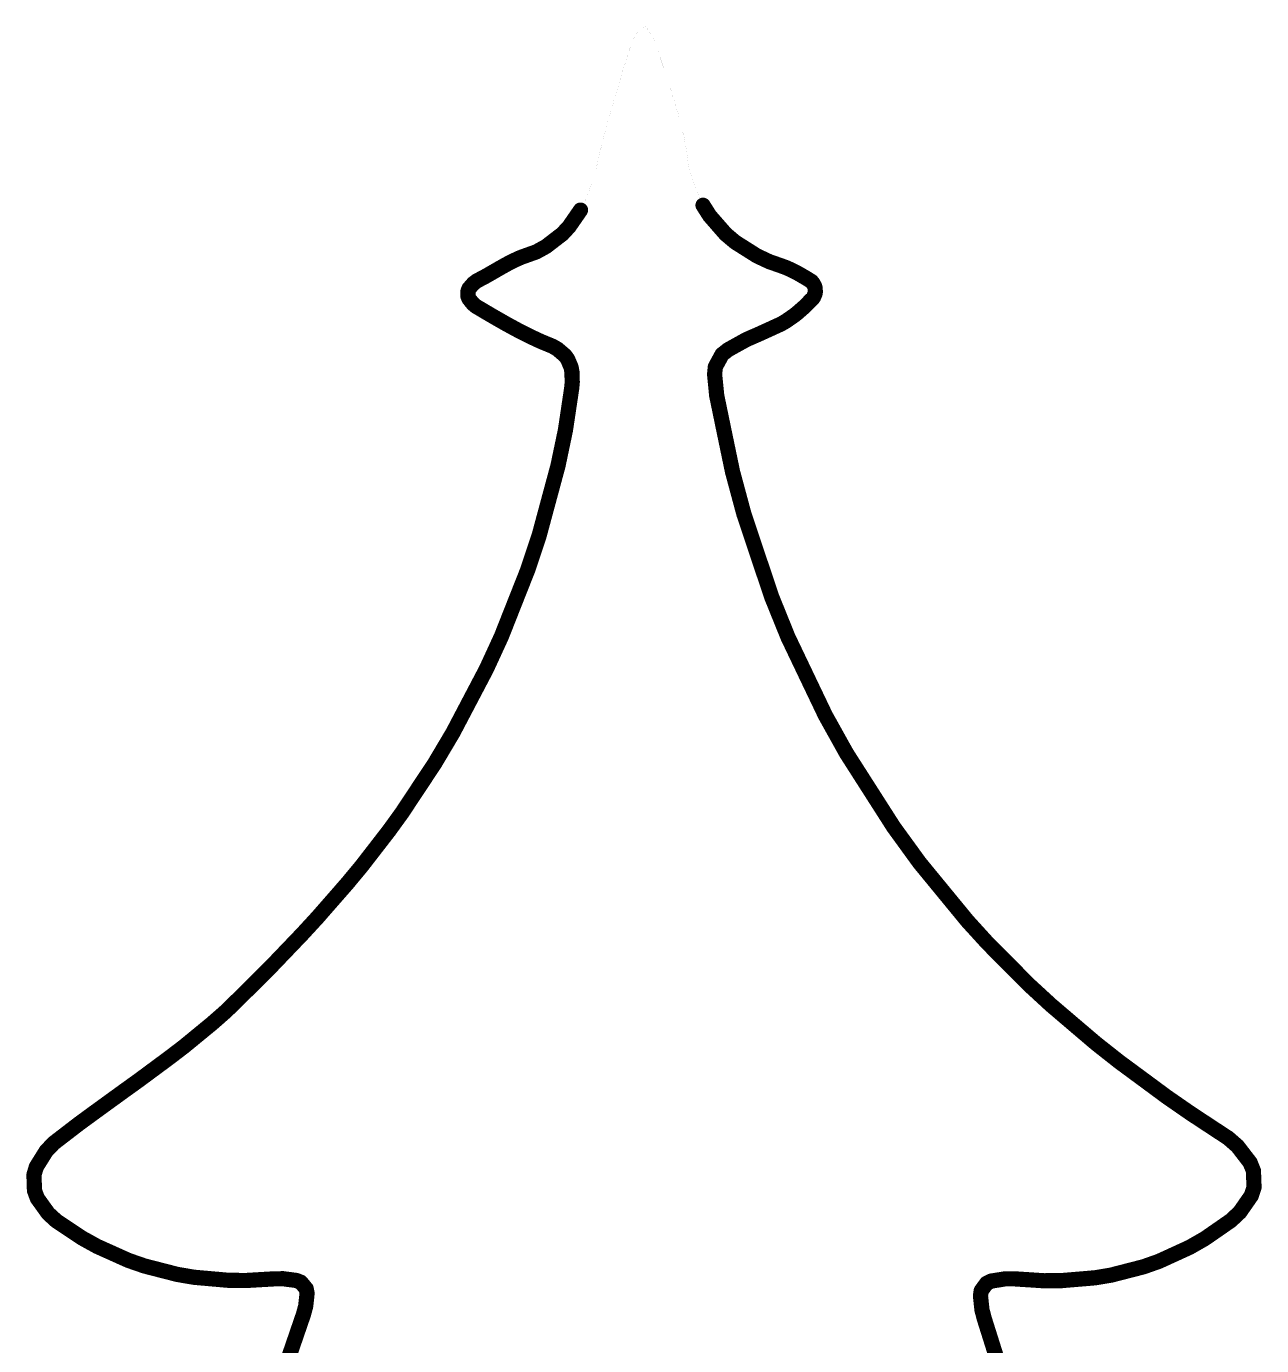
# Model space of a CAD drawing. Extents: x -52 to 52, y -140 to 13.
# Drawn here: x -19.46 to 19.39, y -28.7 to 12.79 of the extents above; entities that cross this region are included whole.
import ezdxf

# ---------------------------------------------------------------- set-up
doc = ezdxf.new("R2010")
doc.units = 0
doc.header["$MEASUREMENT"] = 0
doc.layers.get('0').update_dxf_attribs({"linetype": 'CONTINUOUS'})

msp = doc.modelspace()

# ---------------------------------------------------------------- linework, layer by layer
for points, const_width in [([(-0.407, 12.347), (-0.226, 12.628)], 0.00118), ([(-0.226, 12.628), (-0.137, 12.747)], 0.00118), ([(-0.137, 12.747), (0.019, 12.792)], 0.00118), ([(0.019, 12.792), (0.1, 12.665)], 0.00118), ([(0.1, 12.665), (0.209, 12.495)], 0.00118), ([(0.209, 12.495), (0.304, 12.326)], 0.00118), ([(-0.542, 11.93), (-0.407, 12.347)], 0.00118), ([(0.304, 12.326), (0.396, 12.049)], 0.00118), ([(0.396, 12.049), (0.434, 11.924)], 0.00118), ([(-0.726, 11.326), (-0.634, 11.628)], 0.00118), ([(-0.634, 11.628), (-0.542, 11.93)], 0.00118), ([(0.434, 11.924), (0.527, 11.642)], 0.00118), ([(0.527, 11.642), (0.713, 11.078)], 0.00118), ([(-0.818, 11.024), (-0.726, 11.326)], 0.00118), ([(-0.909, 10.721), (-0.818, 11.024)], 0.00118), ([(0.713, 11.078), (0.806, 10.796)], 0.00118), ([(0.806, 10.796), (0.894, 10.513)], 0.00118), ([(-1.085, 10.115), (-0.997, 10.418)], 0.00118), ([(-0.997, 10.418), (-0.909, 10.721)], 0.00118), ([(0.894, 10.513), (0.982, 10.229)], 0.00118), ([(-1.171, 9.812), (-1.085, 10.115)], 0.00118), ([(0.982, 10.229), (1.064, 9.945)], 0.00118), ([(-1.252, 9.507), (-1.171, 9.812)], 0.00118), ([(1.064, 9.945), (1.206, 9.374)], 0.00118), ([(-1.41, 8.897), (-1.333, 9.203)], 0.00118), ([(-1.333, 9.203), (-1.252, 9.507)], 0.00118), ([(1.206, 9.374), (1.266, 9.086)], 0.00118), ([(-1.48, 8.59), (-1.41, 8.897)], 0.00118), ([(1.266, 9.086), (1.309, 8.796)], 0.00118), ([(1.309, 8.796), (1.378, 8.331)], 0.00118), ([(-1.559, 8.245), (-1.48, 8.59)], 0.00118), ([(1.378, 8.331), (1.494, 7.913)], 0.00118), ([(-1.772, 7.609), (-1.653, 7.916)], 0.00118), ([(-1.653, 7.916), (-1.559, 8.245)], 0.00118), ([(1.494, 7.913), (1.656, 7.54)], 0.00118), ([(-1.891, 7.301), (-1.772, 7.609)], 0.00118), ([(1.656, 7.54), (1.818, 7.167)], 0.00118), ([(-2.214, 6.756), (-2.035, 7.015)], 0.478), ([(-2.035, 7.015), (-1.891, 7.301)], 0.00118), ([(1.818, 7.167), (2.026, 6.838)], 0.478), ([(2.026, 6.838), (2.279, 6.548)], 0.478), ([(-2.607, 6.265), (-2.393, 6.497)], 0.478), ([(-2.393, 6.497), (-2.214, 6.756)], 0.478), ([(2.279, 6.548), (2.532, 6.259)], 0.478), ([(-3.125, 5.867), (-2.607, 6.265)], 0.478), ([(2.532, 6.259), (2.829, 6.008)], 0.478), ([(2.829, 6.008), (3.511, 5.577)], 0.478), ([(-3.908, 5.529), (-3.789, 5.572)], 0.478), ([(-3.789, 5.572), (-3.43, 5.7)], 0.478), ([(-3.43, 5.7), (-3.125, 5.867)], 0.478), ([(3.511, 5.577), (3.896, 5.396)], 0.478), ([(-4.704, 5.115), (-4.593, 5.18)], 0.478), ([(-4.593, 5.18), (-4.48, 5.243)], 0.478), ([(-4.48, 5.243), (-4.368, 5.306)], 0.478), ([(-4.368, 5.306), (-4.255, 5.367)], 0.478), ([(-4.255, 5.367), (-4.14, 5.422)], 0.478), ([(-4.14, 5.422), (-4.025, 5.478)], 0.478), ([(-4.025, 5.478), (-3.908, 5.529)], 0.478), ([(3.896, 5.396), (4.322, 5.246)], 0.478), ([(4.322, 5.246), (4.396, 5.22)], 0.478), ([(4.396, 5.22), (4.468, 5.19)], 0.478), ([(4.468, 5.19), (4.539, 5.158)], 0.478), ([(4.539, 5.158), (4.61, 5.125)], 0.478), ([(-5.399, 4.711), (-5.295, 4.789)], 0.478), ([(-5.295, 4.789), (-5.154, 4.863)], 0.478), ([(-5.154, 4.863), (-5.04, 4.923)], 0.478), ([(-5.04, 4.923), (-4.928, 4.986)], 0.478), ([(-4.928, 4.986), (-4.816, 5.051)], 0.478), ([(-4.816, 5.051), (-4.704, 5.115)], 0.478), ([(4.61, 5.125), (4.68, 5.09)], 0.478), ([(4.68, 5.09), (4.75, 5.053)], 0.478), ([(4.75, 5.053), (4.82, 5.016)], 0.478), ([(4.82, 5.016), (4.888, 4.977)], 0.478), ([(4.888, 4.977), (5.025, 4.897)], 0.478), ([(5.025, 4.897), (5.093, 4.856)], 0.478), ([(5.093, 4.856), (5.161, 4.814)], 0.478), ([(5.161, 4.814), (5.219, 4.779)], 0.478), ([(5.219, 4.779), (5.263, 4.733)], 0.478), ([(-5.576, 4.307), (-5.574, 4.389)], 0.478), ([(-5.574, 4.389), (-5.573, 4.471)], 0.478), ([(-5.573, 4.471), (-5.539, 4.552)], 0.478), ([(-5.539, 4.552), (-5.469, 4.632)], 0.478), ([(-5.469, 4.632), (-5.399, 4.711)], 0.478), ([(5.263, 4.733), (5.325, 4.627)], 0.478), ([(5.341, 4.387), (5.293, 4.274)], 0.478), ([(5.325, 4.627), (5.343, 4.568)], 0.478), ([(5.35, 4.448), (5.341, 4.387)], 0.478), ([(5.343, 4.568), (5.346, 4.508)], 0.478), ([(5.346, 4.508), (5.35, 4.448)], 0.478), ([(-5.543, 4.226), (-5.576, 4.307)], 0.478), ([(-5.479, 4.145), (-5.543, 4.226)], 0.478), ([(-5.414, 4.065), (-5.479, 4.145)], 0.478), ([(-5.317, 3.986), (-5.414, 4.065)], 0.478), ([(-5.19, 3.911), (-5.317, 3.986)], 0.478), ([(-5.021, 3.811), (-5.19, 3.911)], 0.478), ([(4.991, 3.962), (4.895, 3.878)], 0.478), ([(5.068, 4.038), (4.991, 3.962)], 0.478), ([(5.174, 4.146), (5.068, 4.038)], 0.478), ([(5.203, 4.18), (5.174, 4.146)], 0.478), ([(5.255, 4.222), (5.203, 4.18)], 0.478), ([(5.293, 4.274), (5.255, 4.222)], 0.478), ([(-4.851, 3.711), (-5.021, 3.811)], 0.478), ([(-4.68, 3.612), (-4.851, 3.711)], 0.478), ([(-4.509, 3.514), (-4.68, 3.612)], 0.478), ([(-4.338, 3.417), (-4.509, 3.514)], 0.478), ([(4.421, 3.52), (4.275, 3.434)], 0.478), ([(4.682, 3.7), (4.421, 3.52)], 0.478), ([(4.798, 3.793), (4.682, 3.7)], 0.478), ([(4.895, 3.878), (4.798, 3.793)], 0.478), ([(-4.164, 3.323), (-4.338, 3.417)], 0.478), ([(-3.991, 3.229), (-4.164, 3.323)], 0.478), ([(-3.816, 3.139), (-3.991, 3.229)], 0.478), ([(-3.462, 2.967), (-3.816, 3.139)], 0.478), ([(3.589, 3.121), (3.189, 2.947)], 0.478), ([(4.119, 3.363), (3.589, 3.121)], 0.478), ([(4.275, 3.434), (4.119, 3.363)], 0.478), ([(-3.283, 2.885), (-3.462, 2.967)], 0.478), ([(-3.102, 2.81), (-3.283, 2.885)], 0.478), ([(-2.909, 2.73), (-3.102, 2.81)], 0.478), ([(-2.757, 2.641), (-2.909, 2.73)], 0.478), ([(2.896, 2.785), (2.603, 2.622)], 0.478), ([(3.189, 2.947), (2.896, 2.785)], 0.478), ([(-2.523, 2.44), (-2.757, 2.641)], 0.478), ([(-2.441, 2.327), (-2.523, 2.44)], 0.478), ([(-2.332, 2.072), (-2.441, 2.327)], 0.478), ([(2.416, 2.473), (2.205, 2.086)], 0.478), ([(2.603, 2.622), (2.416, 2.473)], 0.478), ([(-2.306, 1.93), (-2.332, 2.072)], 0.478), ([(-2.301, 1.77), (-2.306, 1.93)], 0.478), ([(2.205, 2.086), (2.182, 1.85)], 0.478), ([(2.182, 1.85), (2.248, 1.181)], 0.478), ([(-2.34, 1.232), (-2.311, 1.431)], 0.478), ([(-2.311, 1.431), (-2.295, 1.61)], 0.478), ([(-2.295, 1.61), (-2.301, 1.77)], 0.478), ([(-2.511, 0.089), (-2.34, 1.232)], 0.478), ([(2.248, 1.181), (2.338, 0.749)], 0.478), ([(2.338, 0.749), (2.459, 0.162)], 0.478), ([(-2.746, -1.031), (-2.511, 0.089)], 0.478), ([(2.459, 0.162), (2.745, -1.211)], 0.478), ([(-3.042, -2.127), (-2.746, -1.031)], 0.478), ([(2.745, -1.211), (3.105, -2.548)], 0.478), ([(-3.338, -3.224), (-3.042, -2.127)], 0.478), ([(3.105, -2.548), (3.977, -5.149)], 0.478), ([(-3.695, -4.296), (-3.338, -3.224)], 0.478), ([(-4.11, -5.345), (-3.695, -4.296)], 0.478), ([(3.977, -5.149), (4.489, -6.414)], 0.478), ([(-4.524, -6.393), (-4.11, -5.345)], 0.478), ([(-4.996, -7.418), (-4.524, -6.393)], 0.478), ([(4.489, -6.414), (5.076, -7.643)], 0.478), ([(-6.047, -9.418), (-4.996, -7.418)], 0.478), ([(5.076, -7.643), (5.664, -8.873)], 0.478), ([(5.664, -8.873), (6.329, -10.067)], 0.478), ([(-6.626, -10.393), (-6.047, -9.418)], 0.478), ([(6.329, -10.067), (7.812, -12.386)], 0.478), ([(-7.256, -11.343), (-6.626, -10.393)], 0.478), ([(-7.643, -11.928), (-7.256, -11.343)], 0.478), ([(-8.056, -12.499), (-7.643, -11.928)], 0.478), ([(-8.488, -13.057), (-8.056, -12.499)], 0.478), ([(7.812, -12.386), (8.63, -13.512)], 0.478), ([(-8.921, -13.616), (-8.488, -13.057)], 0.478), ([(8.63, -13.512), (9.527, -14.604)], 0.478), ([(-9.373, -14.161), (-8.921, -13.616)], 0.478), ([(-10.307, -15.229), (-9.373, -14.161)], 0.478), ([(9.527, -14.604), (10.131, -15.339)], 0.478), ([(-10.788, -15.752), (-10.307, -15.229)], 0.478), ([(10.131, -15.339), (10.764, -16.035)], 0.478), ([(-11.279, -16.265), (-10.788, -15.752)], 0.478), ([(-11.769, -16.777), (-11.279, -16.265)], 0.478), ([(10.764, -16.035), (12.081, -17.36)], 0.478), ([(-12.269, -17.279), (-11.769, -16.777)], 0.478), ([(-12.771, -17.772), (-12.269, -17.279)], 0.478), ([(12.081, -17.36), (12.765, -17.989)], 0.478), ([(-13.185, -18.178), (-12.771, -17.772)], 0.478), ([(12.765, -17.989), (13.471, -18.591)], 0.478), ([(-13.621, -18.561), (-13.185, -18.178)], 0.478), ([(-14.07, -18.93), (-13.621, -18.561)], 0.478), ([(13.471, -18.591), (14.178, -19.193)], 0.478), ([(-14.984, -19.653), (-14.52, -19.299)], 0.478), ([(-14.52, -19.299), (-14.07, -18.93)], 0.478), ([(14.178, -19.193), (14.907, -19.768)], 0.478), ([(-15.924, -20.349), (-14.984, -19.653)], 0.478), ([(14.907, -19.768), (15.655, -20.32)], 0.478), ([(-16.4, -20.691), (-15.924, -20.349)], 0.478), ([(15.655, -20.32), (16.403, -20.873)], 0.478), ([(-16.874, -21.035), (-16.4, -20.691)], 0.478), ([(16.403, -20.873), (17.171, -21.404)], 0.478), ([(-17.82, -21.725), (-17.348, -21.379)], 0.478), ([(-17.348, -21.379), (-16.874, -21.035)], 0.478), ([(-18.283, -22.081), (-17.82, -21.725)], 0.478), ([(17.171, -21.404), (17.954, -21.919)], 0.478), ([(-18.603, -22.327), (-18.283, -22.081)], 0.478), ([(17.954, -21.919), (18.338, -22.171)], 0.478), ([(18.338, -22.171), (18.629, -22.426)], 0.478), ([(-19.152, -23.075), (-18.84, -22.576)], 0.478), ([(-18.84, -22.576), (-18.603, -22.327)], 0.478), ([(18.629, -22.426), (19.025, -22.94)], 0.478), ([(19.025, -22.94), (19.129, -23.199)], 0.478), ([(-19.226, -23.325), (-19.152, -23.075)], 0.478), ([(-19.218, -23.572), (-19.226, -23.325)], 0.478), ([(19.129, -23.199), (19.139, -23.459)], 0.478), ([(19.139, -23.459), (19.148, -23.718)], 0.478), ([(-19.21, -23.819), (-19.218, -23.572)], 0.478), ([(-19.12, -24.063), (-19.21, -23.819)], 0.478), ([(19.148, -23.718), (19.063, -23.979)], 0.478), ([(-18.777, -24.54), (-19.12, -24.063)], 0.478), ([(18.882, -24.239), (18.701, -24.499)], 0.478), ([(19.063, -23.979), (18.882, -24.239)], 0.478), ([(-18.524, -24.772), (-18.777, -24.54)], 0.478), ([(18.701, -24.499), (18.424, -24.76)], 0.478), ([(-18.189, -24.996), (-18.524, -24.772)], 0.478), ([(-17.72, -25.309), (-18.189, -24.996)], 0.478), ([(18.051, -25.019), (17.594, -25.335)], 0.478), ([(18.424, -24.76), (18.051, -25.019)], 0.478), ([(-17.239, -25.575), (-17.72, -25.309)], 0.478), ([(17.594, -25.335), (17.125, -25.603)], 0.478), ([(-16.254, -26.017), (-17.239, -25.575)], 0.478), ([(17.125, -25.603), (16.162, -26.044)], 0.478), ([(-15.749, -26.192), (-16.254, -26.017)], 0.478), ([(-14.717, -26.457), (-15.749, -26.192)], 0.478), ([(15.668, -26.218), (14.658, -26.478)], 0.478), ([(16.162, -26.044), (15.668, -26.218)], 0.478), ([(-14.19, -26.547), (-14.717, -26.457)], 0.478), ([(-13.114, -26.642), (-14.19, -26.547)], 0.478), ([(-12.565, -26.649), (-13.114, -26.642)], 0.478), ([(-12.006, -26.616), (-12.565, -26.649)], 0.478), ([(-11.66, -26.596), (-12.006, -26.616)], 0.478), ([(-11.388, -26.593), (-11.66, -26.596)], 0.478), ([(-11.18, -26.62), (-11.388, -26.593)], 0.478), ([(-10.973, -26.647), (-11.18, -26.62)], 0.478), ([(-10.831, -26.705), (-10.973, -26.647)], 0.478), ([(-10.747, -26.807), (-10.831, -26.705)], 0.478), ([(10.739, -26.736), (10.568, -26.97)], 0.478), ([(10.886, -26.666), (10.739, -26.736)], 0.478), ([(11.106, -26.631), (10.886, -26.666)], 0.478), ([(11.325, -26.596), (11.106, -26.631)], 0.478), ([(11.618, -26.597), (11.325, -26.596)], 0.478), ([(11.996, -26.621), (11.618, -26.597)], 0.478), ([(12.546, -26.657), (11.996, -26.621)], 0.478), ([(13.085, -26.653), (12.546, -26.657)], 0.478), ([(14.141, -26.564), (13.085, -26.653)], 0.478), ([(14.658, -26.478), (14.141, -26.564)], 0.478), ([(-10.663, -26.909), (-10.747, -26.807)], 0.478), ([(-10.636, -27.055), (-10.663, -26.909)], 0.478), ([(-10.658, -27.259), (-10.636, -27.055)], 0.478), ([(10.568, -26.97), (10.544, -27.133)], 0.478), ([(10.544, -27.133), (10.592, -27.575)], 0.478), ([(-10.753, -27.724), (-10.681, -27.463)], 0.478), ([(-10.681, -27.463), (-10.658, -27.259)], 0.478), ([(10.592, -27.575), (10.665, -27.853)], 0.478), ([(-10.867, -28.056), (-10.753, -27.724)], 0.478), ([(10.665, -27.853), (10.775, -28.2)], 0.478), ([(-11.264, -29.211), (-10.867, -28.056)], 0.478), ([(10.775, -28.2), (11.088, -29.192)], 0.478)]:
    msp.add_lwpolyline(points, dxfattribs=dict(const_width=const_width))
for points, const_width in [([(-0.225, 12.628, 1), (-0.226, 12.628)], 0.000588), ([(-0.226, 12.628, 1), (-0.225, 12.628)], 0.000588), ([(-0.137, 12.747, 1), (-0.137, 12.747)], 0.000588), ([(-0.137, 12.748, 1), (-0.137, 12.747)], 0.000588), ([(0.019, 12.792, 1), (0.019, 12.792)], 0.000588), ([(0.019, 12.792, 1), (0.019, 12.792)], 0.000588), ([(0.1, 12.665, 1), (0.1, 12.665)], 0.000588), ([(0.1, 12.665, 1), (0.1, 12.665)], 0.000588), ([(0.209, 12.495, 1), (0.209, 12.496)], 0.000588), ([(0.209, 12.496, 1), (0.209, 12.495)], 0.000588), ([(-0.407, 12.347, 1), (-0.408, 12.347)], 0.000588), ([(-0.408, 12.347, 1), (-0.407, 12.347)], 0.000588), ([(0.303, 12.326, 1), (0.304, 12.326)], 0.000588), ([(0.304, 12.326, 1), (0.303, 12.326)], 0.000588), ([(0.396, 12.049, 1), (0.396, 12.049)], 0.000588), ([(0.396, 12.049, 1), (0.396, 12.049)], 0.000588), ([(-0.634, 11.628, 1), (-0.635, 11.628)], 0.000588), ([(-0.635, 11.628, 1), (-0.634, 11.628)], 0.000588), ([(-0.542, 11.93, 1), (-0.542, 11.93)], 0.000588), ([(-0.542, 11.93, 1), (-0.542, 11.93)], 0.000588), ([(0.434, 11.924, 1), (0.435, 11.925)], 0.000588), ([(0.435, 11.925, 1), (0.434, 11.924)], 0.000588), ([(0.527, 11.642, 1), (0.527, 11.643)], 0.000588), ([(0.527, 11.643, 1), (0.527, 11.642)], 0.000588), ([(-0.726, 11.326, 1), (-0.726, 11.326)], 0.000588), ([(-0.726, 11.326, 1), (-0.726, 11.326)], 0.000588), ([(-0.817, 11.024, 1), (-0.818, 11.024)], 0.000588), ([(-0.818, 11.024, 1), (-0.817, 11.024)], 0.000588), ([(0.713, 11.078, 1), (0.713, 11.078)], 0.000588), ([(0.713, 11.078, 1), (0.713, 11.078)], 0.000588), ([(0.806, 10.796, 1), (0.806, 10.796)], 0.000588), ([(0.806, 10.796, 1), (0.806, 10.796)], 0.000588), ([(-0.997, 10.418, 1), (-0.997, 10.419)], 0.000588), ([(-0.997, 10.419, 1), (-0.997, 10.418)], 0.000588), ([(-0.908, 10.721, 1), (-0.909, 10.722)], 0.000588), ([(-0.909, 10.722, 1), (-0.908, 10.721)], 0.000588), ([(0.894, 10.512, 1), (0.894, 10.513)], 0.000588), ([(0.894, 10.513, 1), (0.894, 10.512)], 0.000588), ([(-1.085, 10.115, 1), (-1.086, 10.116)], 0.000588), ([(-1.086, 10.116, 1), (-1.085, 10.115)], 0.000588), ([(0.981, 10.229, 1), (0.982, 10.23)], 0.000588), ([(0.982, 10.23, 1), (0.981, 10.229)], 0.000588), ([(-1.171, 9.812, 1), (-1.171, 9.812)], 0.000588), ([(-1.171, 9.812, 1), (-1.171, 9.812)], 0.000588), ([(1.064, 9.945, 1), (1.064, 9.945)], 0.000588), ([(1.064, 9.945, 1), (1.064, 9.945)], 0.000588), ([(-1.333, 9.202, 1), (-1.334, 9.203)], 0.000588), ([(-1.334, 9.203, 1), (-1.333, 9.202)], 0.000588), ([(-1.252, 9.507, 1), (-1.252, 9.507)], 0.000588), ([(-1.252, 9.507, 1), (-1.252, 9.507)], 0.000588), ([(1.206, 9.374, 1), (1.206, 9.374)], 0.000588), ([(1.206, 9.374, 1), (1.206, 9.374)], 0.000588), ([(-1.41, 8.897, 1), (-1.41, 8.897)], 0.000588), ([(-1.41, 8.897, 1), (-1.41, 8.897)], 0.000588), ([(1.266, 9.086, 1), (1.266, 9.086)], 0.000588), ([(1.266, 9.086, 1), (1.266, 9.086)], 0.000588), ([(1.309, 8.796, 1), (1.309, 8.796)], 0.000588), ([(1.309, 8.796, 1), (1.309, 8.796)], 0.000588), ([(-1.48, 8.59, 1), (-1.481, 8.59)], 0.000588), ([(-1.481, 8.59, 1), (-1.48, 8.59)], 0.000588), ([(1.378, 8.331, 1), (1.378, 8.331)], 0.000588), ([(1.378, 8.331, 1), (1.378, 8.33)], 0.000588), ([(-1.653, 7.916, 1), (-1.653, 7.916)], 0.000588), ([(-1.653, 7.916, 1), (-1.653, 7.916)], 0.000588), ([(-1.559, 8.245, 1), (-1.559, 8.245)], 0.000588), ([(-1.559, 8.245, 1), (-1.559, 8.245)], 0.000588), ([(1.494, 7.913, 1), (1.494, 7.913)], 0.000588), ([(1.494, 7.913, 1), (1.494, 7.913)], 0.000588), ([(-1.772, 7.609, 1), (-1.772, 7.609)], 0.000588), ([(-1.772, 7.609, 1), (-1.772, 7.609)], 0.000588), ([(1.656, 7.54, 1), (1.656, 7.54)], 0.000588), ([(1.656, 7.54, 1), (1.656, 7.54)], 0.000588), ([(-1.937, 6.947, 1), (-2.133, 7.083)], 0.239), ([(-1.891, 7.301, 1), (-1.891, 7.301)], 0.000588), ([(-1.891, 7.301, 1), (-1.891, 7.301)], 0.000588), ([(1.919, 7.231, 1), (1.717, 7.103)], 0.239), ([(2.116, 6.917, 1), (1.936, 6.76)], 0.239), ([(1.818, 7.167, 1), (1.819, 7.167)], 0.000588), ([(-2.491, 6.565, 1), (-2.295, 6.429)], 0.239), ([(-2.305, 6.416, 1), (-2.481, 6.578)], 0.239), ([(-2.312, 6.824, 1), (-2.116, 6.688)], 0.239), ([(-2.116, 6.688, 1), (-2.312, 6.824)], 0.239), ([(-2.035, 7.015, 1), (-2.035, 7.015)], 0.000588), ([(1.925, 6.774, 1), (2.127, 6.902)], 0.239), ([(2.369, 6.627, 1), (2.189, 6.47)], 0.239), ([(2.189, 6.47, 1), (2.369, 6.627)], 0.239), ([(-2.695, 6.346, 1), (-2.52, 6.184)], 0.239), ([(-2.534, 6.171, 1), (-2.68, 6.36)], 0.239), ([(2.609, 6.35, 1), (2.455, 6.167)], 0.239), ([(2.442, 6.18, 1), (2.622, 6.337)], 0.239), ([(2.893, 6.109, 1), (2.766, 5.907)], 0.239), ([(-3.749, 5.459, 1), (-3.829, 5.684)], 0.239), ([(-3.487, 5.805, 1), (-3.372, 5.595)], 0.239), ([(-3.389, 5.588, 1), (-3.47, 5.812)], 0.239), ([(-3.198, 5.961, 1), (-3.053, 5.772)], 0.239), ([(-3.068, 5.762, 1), (-3.183, 5.971)], 0.239), ([(2.752, 5.917, 1), (2.906, 6.1)], 0.239), ([(3.562, 5.685, 1), (3.46, 5.469)], 0.239), ([(-4.651, 5.284, 1), (-4.534, 5.076)], 0.239), ([(-4.532, 5.077, 1), (-4.653, 5.283)], 0.239), ([(-4.539, 5.347, 1), (-4.422, 5.139)], 0.239), ([(-4.422, 5.139, 1), (-4.539, 5.347)], 0.239), ([(-4.424, 5.411, 1), (-4.311, 5.201)], 0.239), ([(-4.31, 5.202, 1), (-4.426, 5.41)], 0.239), ([(-4.307, 5.474, 1), (-4.203, 5.259)], 0.239), ([(-4.198, 5.262, 1), (-4.311, 5.472)], 0.239), ([(-4.192, 5.53, 1), (-4.088, 5.315)], 0.239), ([(-4.088, 5.315, 1), (-4.192, 5.53)], 0.239), ([(-4.073, 5.588, 1), (-3.977, 5.369)], 0.239), ([(-3.973, 5.371, 1), (-4.077, 5.586)], 0.239), ([(-3.948, 5.641, 1), (-3.868, 5.417)], 0.239), ([(-3.861, 5.419, 1), (-3.956, 5.638)], 0.239), ([(-3.829, 5.684, 1), (-3.749, 5.459)], 0.239), ([(3.447, 5.476, 1), (3.575, 5.678)], 0.239), ([(3.935, 5.509, 1), (3.856, 5.284)], 0.239), ([(3.845, 5.288, 1), (3.946, 5.504)], 0.239), ([(4.362, 5.358, 1), (4.282, 5.133)], 0.239), ([(4.441, 5.33, 1), (4.35, 5.109)], 0.239), ([(4.282, 5.133, 1), (4.362, 5.358)], 0.239), ([(4.517, 5.299, 1), (4.418, 5.082)], 0.239), ([(4.356, 5.107, 1), (4.435, 5.332)], 0.239), ([(4.588, 5.266, 1), (4.49, 5.049)], 0.239), ([(4.423, 5.08, 1), (4.513, 5.301)], 0.239), ([(-5.35, 4.895, 1), (-5.239, 4.683)], 0.239), ([(-5.223, 4.693, 1), (-5.366, 4.885)], 0.239), ([(-5.209, 4.969, 1), (-5.098, 4.758)], 0.239), ([(-5.098, 4.758, 1), (-5.209, 4.969)], 0.239), ([(-5.099, 5.027, 1), (-4.981, 4.819)], 0.239), ([(-4.984, 4.817, 1), (-5.096, 5.029)], 0.239), ([(-4.987, 5.09, 1), (-4.868, 4.883)], 0.239), ([(-4.869, 4.883, 1), (-4.987, 5.09)], 0.239), ([(-4.875, 5.154, 1), (-4.757, 4.947)], 0.239), ([(-4.757, 4.947, 1), (-4.876, 5.154)], 0.239), ([(-4.764, 5.218, 1), (-4.644, 5.012)], 0.239), ([(-4.645, 5.011, 1), (-4.764, 5.218)], 0.239), ([(4.489, 5.049, 1), (4.589, 5.266)], 0.239), ([(4.664, 5.232, 1), (4.557, 5.019)], 0.239), ([(4.561, 5.017, 1), (4.659, 5.234)], 0.239), ([(4.736, 5.196, 1), (4.624, 4.985)], 0.239), ([(4.627, 4.984, 1), (4.734, 5.197)], 0.239), ([(4.806, 5.159, 1), (4.694, 4.948)], 0.239), ([(4.694, 4.948, 1), (4.806, 5.159)], 0.239), ([(4.878, 5.12, 1), (4.761, 4.912)], 0.239), ([(4.763, 4.911, 1), (4.876, 5.121)], 0.239), ([(4.949, 5.08, 1), (4.828, 4.874)], 0.239), ([(4.829, 4.873, 1), (4.947, 5.081)], 0.239), ([(5.087, 4.999, 1), (4.963, 4.795)], 0.239), ([(4.965, 4.794, 1), (5.086, 5)], 0.239), ([(5.156, 4.958, 1), (5.031, 4.754)], 0.239), ([(5.031, 4.754, 1), (5.155, 4.958)], 0.239), ([(5.223, 4.916, 1), (5.099, 4.712)], 0.239), ([(5.099, 4.712, 1), (5.223, 4.916)], 0.239), ([(5.305, 4.861, 1), (5.132, 4.697)], 0.239), ([(5.157, 4.677, 1), (5.281, 4.881)], 0.239), ([(-5.455, 4.387, 1), (-5.694, 4.39)], 0.239), ([(-5.454, 4.469, 1), (-5.693, 4.472)], 0.239), ([(-5.683, 4.517, 1), (-5.464, 4.424)], 0.239), ([(-5.629, 4.631, 1), (-5.449, 4.473)], 0.239), ([(-5.429, 4.505, 1), (-5.648, 4.599)], 0.239), ([(-5.559, 4.71, 1), (-5.379, 4.553)], 0.239), ([(-5.379, 4.553, 1), (-5.559, 4.71)], 0.239), ([(-5.47, 4.807, 1), (-5.328, 4.615)], 0.239), ([(-5.31, 4.633, 1), (-5.489, 4.79)], 0.239), ([(5.366, 4.793, 1), (5.16, 4.672)], 0.239), ([(5.176, 4.65, 1), (5.349, 4.815)], 0.239), ([(5.439, 4.661, 1), (5.211, 4.593)], 0.239), ([(5.222, 4.566, 1), (5.428, 4.687)], 0.239), ([(5.462, 4.575, 1), (5.223, 4.56)], 0.239), ([(5.466, 4.515, 1), (5.227, 4.5)], 0.239), ([(5.227, 4.5, 1), (5.466, 4.515)], 0.239), ([(5.228, 4.534, 1), (5.457, 4.602)], 0.239), ([(5.45, 4.34, 1), (5.231, 4.433)], 0.239), ([(5.231, 4.44, 1), (5.469, 4.455)], 0.239), ([(5.468, 4.429, 1), (5.232, 4.467)], 0.239), ([(-5.465, 4.351, 1), (-5.687, 4.263)], 0.239), ([(-5.695, 4.309, 1), (-5.456, 4.306)], 0.239), ([(-5.694, 4.391, 1), (-5.455, 4.387)], 0.239), ([(-5.45, 4.3, 1), (-5.636, 4.151)], 0.239), ([(-5.654, 4.181, 1), (-5.432, 4.27)], 0.239), ([(-5.386, 4.22, 1), (-5.572, 4.07)], 0.239), ([(-5.572, 4.07, 1), (-5.386, 4.22)], 0.239), ([(-5.339, 4.158, 1), (-5.49, 3.973)], 0.239), ([(-5.507, 3.99, 1), (-5.321, 4.14)], 0.239), ([(-5.257, 4.089, 1), (-5.378, 3.884)], 0.239), ([(-5.393, 3.894, 1), (-5.242, 4.079)], 0.239), ([(-5.129, 4.014, 1), (-5.251, 3.808)], 0.239), ([(4.907, 4.047, 1), (5.075, 3.877)], 0.239), ([(5.07, 3.872, 1), (4.912, 4.052)], 0.239), ([(4.982, 4.121, 1), (5.154, 3.954)], 0.239), ([(5.152, 3.952, 1), (4.984, 4.123)], 0.239), ([(5.083, 4.225, 1), (5.264, 4.068)], 0.239), ([(5.128, 4.273, 1), (5.277, 4.087)], 0.239), ([(5.259, 4.063, 1), (5.088, 4.23)], 0.239), ([(5.293, 4.102, 1), (5.112, 4.258)], 0.239), ([(5.158, 4.292, 1), (5.351, 4.151)], 0.239), ([(5.183, 4.32, 1), (5.403, 4.227)], 0.239), ([(5.33, 4.129, 1), (5.18, 4.315)], 0.239), ([(5.389, 4.204, 1), (5.196, 4.344)], 0.239), ([(5.223, 4.406, 1), (5.458, 4.368)], 0.239), ([(-5.251, 3.808, 1), (-5.129, 4.014)], 0.239), ([(-4.96, 3.914, 1), (-5.082, 3.708)], 0.239), ([(-5.082, 3.708, 1), (-4.96, 3.913)], 0.239), ([(-4.792, 3.814, 1), (-4.911, 3.607)], 0.239), ([(-4.912, 3.608, 1), (-4.79, 3.813)], 0.239), ([(-4.621, 3.715, 1), (-4.74, 3.509)], 0.239), ([(-4.74, 3.509, 1), (-4.621, 3.715)], 0.239), ([(-4.451, 3.618, 1), (-4.568, 3.41)], 0.239), ([(-4.569, 3.41, 1), (-4.45, 3.617)], 0.239), ([(4.353, 3.618, 1), (4.488, 3.422)], 0.239), ([(4.482, 3.418, 1), (4.36, 3.623)], 0.239), ([(4.607, 3.793, 1), (4.757, 3.607)], 0.239), ([(4.75, 3.602, 1), (4.615, 3.798)], 0.239), ([(4.72, 3.883, 1), (4.877, 3.703)], 0.239), ([(4.873, 3.7, 1), (4.723, 3.886)], 0.239), ([(4.816, 3.967, 1), (4.973, 3.788)], 0.239), ([(4.973, 3.788, 1), (4.816, 3.967)], 0.239), ([(-4.281, 3.522, 1), (-4.394, 3.312)], 0.239), ([(-4.396, 3.313, 1), (-4.279, 3.521)], 0.239), ([(-4.107, 3.428, 1), (-4.221, 3.218)], 0.239), ([(-4.221, 3.218, 1), (-4.107, 3.428)], 0.239), ([(-3.936, 3.335, 1), (-4.045, 3.123)], 0.239), ([(-4.047, 3.124, 1), (-3.934, 3.334)], 0.239), ([(-3.763, 3.246, 1), (-3.868, 3.031)], 0.239), ([(-3.87, 3.033, 1), (-3.761, 3.244)], 0.239), ([(3.539, 3.23, 1), (3.638, 3.012)], 0.239), ([(3.636, 3.012, 1), (3.541, 3.23)], 0.239), ([(4.07, 3.471, 1), (4.169, 3.254)], 0.239), ([(4.169, 3.254, 1), (4.07, 3.471)], 0.239), ([(4.214, 3.536, 1), (4.336, 3.331)], 0.239), ([(4.325, 3.325, 1), (4.226, 3.542)], 0.239), ([(-3.413, 3.075, 1), (-3.511, 2.858)], 0.239), ([(-3.514, 2.859, 1), (-3.41, 3.074)], 0.239), ([(-3.237, 2.996, 1), (-3.329, 2.775)], 0.239), ([(-3.333, 2.777, 1), (-3.234, 2.994)], 0.239), ([(-3.056, 2.921, 1), (-3.148, 2.7)], 0.239), ([(-3.148, 2.7, 1), (-3.056, 2.921)], 0.239), ([(-2.848, 2.833, 1), (-2.969, 2.627)], 0.239), ([(-2.954, 2.62, 1), (-2.863, 2.84)], 0.239), ([(2.838, 2.889, 1), (2.953, 2.68)], 0.239), ([(2.953, 2.68, 1), (2.838, 2.889)], 0.239), ([(3.141, 3.056, 1), (3.237, 2.837)], 0.239), ([(3.247, 2.842, 1), (3.131, 3.051)], 0.239), ([(-2.679, 2.731, 1), (-2.835, 2.551)], 0.239), ([(-2.817, 2.538, 1), (-2.696, 2.744)], 0.239), ([(-2.426, 2.51, 1), (-2.619, 2.369)], 0.239), ([(-2.601, 2.349, 1), (-2.445, 2.53)], 0.239), ([(-2.331, 2.374, 1), (-2.55, 2.28)], 0.239), ([(-2.537, 2.257, 1), (-2.344, 2.397)], 0.239), ([(2.341, 2.566, 1), (2.49, 2.379)], 0.239), ([(2.52, 2.415, 1), (2.311, 2.53)], 0.239), ([(2.545, 2.727, 1), (2.66, 2.518)], 0.239), ([(2.677, 2.529, 1), (2.528, 2.715)], 0.239), ([(-2.215, 2.094, 1), (-2.45, 2.051)], 0.239), ([(-2.442, 2.026, 1), (-2.222, 2.119)], 0.239), ([(-2.187, 1.934, 1), (-2.425, 1.926)], 0.239), ([(2.3, 1.862, 1), (2.063, 1.838)], 0.239), ([(2.1, 2.143, 1), (2.31, 2.029)], 0.239), ([(2.324, 2.075, 1), (2.086, 2.098)], 0.239), ([(-2.193, 1.414, 1), (-2.429, 1.449)], 0.239), ([(-2.423, 1.908, 1), (-2.188, 1.952)], 0.239), ([(-2.181, 1.774, 1), (-2.42, 1.766)], 0.239), ([(-2.42, 1.766, 1), (-2.181, 1.774)], 0.239), ([(-2.176, 1.599, 1), (-2.414, 1.62)], 0.239), ([(-2.414, 1.606, 1), (-2.176, 1.614)], 0.239), ([(2.063, 1.862, 1), (2.3, 1.838)], 0.239), ([(-2.459, 1.25, 1), (-2.222, 1.214)], 0.239), ([(-2.222, 1.214, 1), (-2.459, 1.25)], 0.239), ([(-2.43, 1.442, 1), (-2.192, 1.421)], 0.239), ([(2.365, 1.206, 1), (2.131, 1.157)], 0.239), ([(2.129, 1.17, 1), (2.367, 1.193)], 0.239), ([(2.454, 0.773, 1), (2.221, 0.724)], 0.239), ([(2.221, 0.724, 1), (2.454, 0.773)], 0.239), ([(-2.629, 0.106, 1), (-2.393, 0.071)], 0.239), ([(-2.394, 0.064, 1), (-2.628, 0.113)], 0.239), ([(2.576, 0.187, 1), (2.342, 0.138)], 0.239), ([(2.342, 0.138, 1), (2.576, 0.187)], 0.239), ([(-2.631, -1.062, 1), (-2.861, -1)], 0.239), ([(-2.863, -1.007, 1), (-2.629, -1.056)], 0.239), ([(2.86, -1.18, 1), (2.63, -1.242)], 0.239), ([(2.628, -1.236, 1), (2.862, -1.187)], 0.239), ([(-3.157, -2.096, 1), (-2.927, -2.159)], 0.239), ([(-2.927, -2.159, 1), (-3.157, -2.096)], 0.239), ([(3.218, -2.51, 1), (2.992, -2.586)], 0.239), ([(2.99, -2.579, 1), (3.22, -2.517)], 0.239), ([(-3.453, -3.193, 1), (-3.223, -3.255)], 0.239), ([(-3.225, -3.261, 1), (-3.452, -3.186)], 0.239), ([(-3.809, -4.259, 1), (-3.582, -4.334)], 0.239), ([(-3.584, -4.34, 1), (-3.806, -4.252)], 0.239), ([(4.088, -5.105, 1), (3.866, -5.194)], 0.239), ([(-4.22, -5.301, 1), (-3.999, -5.389)], 0.239), ([(-3.999, -5.389, 1), (-4.22, -5.301)], 0.239), ([(3.864, -5.187, 1), (4.09, -5.112)], 0.239), ([(-4.415, -6.443, 1), (-4.632, -6.343)], 0.239), ([(4.596, -6.363, 1), (4.381, -6.466)], 0.239), ([(-4.635, -6.35, 1), (-4.413, -6.437)], 0.239), ([(4.378, -6.459, 1), (4.599, -6.369)], 0.239), ([(-5.104, -7.368, 1), (-4.887, -7.468)], 0.239), ([(-4.89, -7.473, 1), (-5.101, -7.362)], 0.239), ([(5.184, -7.592, 1), (4.969, -7.695)], 0.239), ([(4.969, -7.695, 1), (5.184, -7.592)], 0.239), ([(5.768, -8.815, 1), (5.56, -8.931)], 0.239), ([(5.556, -8.924, 1), (5.772, -8.821)], 0.239), ([(-6.152, -9.362, 1), (-5.941, -9.473)], 0.239), ([(-5.944, -9.478, 1), (-6.149, -9.357)], 0.239), ([(6.429, -10.003, 1), (6.228, -10.131)], 0.239), ([(6.224, -10.125, 1), (6.433, -10.009)], 0.239), ([(-6.729, -10.332, 1), (-6.523, -10.454)], 0.239), ([(-6.526, -10.459, 1), (-6.726, -10.327)], 0.239), ([(-7.355, -11.277, 1), (-7.156, -11.409)], 0.239), ([(-7.156, -11.409, 1), (-7.355, -11.277)], 0.239), ([(-7.742, -11.862, 1), (-7.544, -11.994)], 0.239), ([(-7.546, -11.998, 1), (-7.74, -11.858)], 0.239), ([(-8.152, -12.429, 1), (-7.959, -12.569)], 0.239), ([(-7.961, -12.572, 1), (-8.15, -12.426)], 0.239), ([(7.908, -12.316, 1), (7.715, -12.457)], 0.239), ([(7.711, -12.451, 1), (7.912, -12.322)], 0.239), ([(-8.394, -13.13, 1), (-8.583, -12.984)], 0.239), ([(-8.583, -12.984, 1), (-8.394, -13.13)], 0.239), ([(8.723, -13.436, 1), (8.538, -13.587)], 0.239), ([(-9.015, -13.542, 1), (-8.826, -13.689)], 0.239), ([(-8.829, -13.692, 1), (-9.013, -13.539)], 0.239), ([(8.534, -13.582, 1), (8.727, -13.441)], 0.239), ([(-9.465, -14.085, 1), (-9.281, -14.237)], 0.239), ([(-9.283, -14.24, 1), (-9.463, -14.082)], 0.239), ([(9.62, -14.528, 1), (9.435, -14.679)], 0.239), ([(9.435, -14.679, 1), (9.62, -14.528)], 0.239), ([(-10.397, -15.151, 1), (-10.217, -15.308)], 0.239), ([(-10.219, -15.31, 1), (-10.395, -15.149)], 0.239), ([(10.219, -15.258, 1), (10.043, -15.419)], 0.239), ([(10.039, -15.414, 1), (10.223, -15.263)], 0.239), ([(-10.876, -15.671, 1), (-10.701, -15.833)], 0.239), ([(-10.702, -15.835, 1), (-10.875, -15.67)], 0.239), ([(-11.365, -16.182, 1), (-11.192, -16.347)], 0.239), ([(-11.192, -16.347, 1), (-11.365, -16.182)], 0.239), ([(10.848, -15.95, 1), (10.679, -16.119)], 0.239), ([(10.675, -16.115, 1), (10.852, -15.954)], 0.239), ([(-11.855, -16.695, 1), (-11.683, -16.859)], 0.239), ([(-11.684, -16.861, 1), (-11.854, -16.693)], 0.239), ([(-12.353, -17.195, 1), (-12.184, -17.363)], 0.239), ([(-12.185, -17.364, 1), (-12.352, -17.194)], 0.239), ([(12.161, -17.272, 1), (12, -17.448)], 0.239), ([(11.996, -17.444, 1), (12.165, -17.276)], 0.239), ([(-12.855, -17.687, 1), (-12.688, -17.858)], 0.239), ([(-12.688, -17.858, 1), (-12.855, -17.687)], 0.239), ([(12.842, -17.899, 1), (12.687, -18.08)], 0.239), ([(12.684, -18.077, 1), (12.845, -17.901)], 0.239), ([(-13.269, -18.093, 1), (-13.101, -18.263)], 0.239), ([(-13.106, -18.268, 1), (-13.264, -18.088)], 0.239), ([(-13.699, -18.472, 1), (-13.542, -18.651)], 0.239), ([(-13.545, -18.654, 1), (-13.696, -18.469)], 0.239), ([(13.548, -18.501, 1), (13.394, -18.682)], 0.239), ([(13.394, -18.682, 1), (13.548, -18.501)], 0.239), ([(-14.448, -19.393, 1), (-14.593, -19.204)], 0.239), ([(-14.146, -18.838, 1), (-13.995, -19.022)], 0.239), ([(-13.995, -19.022, 1), (-14.146, -18.838)], 0.239), ([(14.252, -19.1, 1), (14.104, -19.287)], 0.239), ([(14.1, -19.284, 1), (14.255, -19.102)], 0.239), ([(-15.056, -19.558, 1), (-14.911, -19.748)], 0.239), ([(-14.913, -19.749, 1), (-15.055, -19.557)], 0.239), ([(-14.596, -19.206, 1), (-14.444, -19.391)], 0.239), ([(14.978, -19.672, 1), (14.836, -19.864)], 0.239), ([(14.833, -19.861, 1), (14.981, -19.674)], 0.239), ([(-15.995, -20.253, 1), (-15.853, -20.445)], 0.239), ([(-15.854, -20.446, 1), (-15.993, -20.252)], 0.239), ([(15.726, -20.224, 1), (15.584, -20.416)], 0.239), ([(15.584, -20.416, 1), (15.726, -20.224)], 0.239), ([(-16.469, -20.594, 1), (-16.33, -20.788)], 0.239), ([(-16.33, -20.788, 1), (-16.47, -20.595)], 0.239), ([(16.471, -20.775, 1), (16.335, -20.971)], 0.239), ([(16.332, -20.969, 1), (16.474, -20.777)], 0.239), ([(-17.277, -21.475, 1), (-17.419, -21.283)], 0.239), ([(-16.944, -20.939, 1), (-16.804, -21.132)], 0.239), ([(-16.804, -21.132, 1), (-16.944, -20.938)], 0.239), ([(-17.891, -21.628, 1), (-17.75, -21.821)], 0.239), ([(-17.747, -21.819, 1), (-17.893, -21.63)], 0.239), ([(-17.418, -21.282, 1), (-17.278, -21.476)], 0.239), ([(17.236, -21.304, 1), (17.105, -21.504)], 0.239), ([(17.103, -21.502, 1), (17.239, -21.306)], 0.239), ([(-18.355, -21.986, 1), (-18.21, -22.175)], 0.239), ([(-18.21, -22.175, 1), (-18.355, -21.986)], 0.239), ([(18.02, -21.819, 1), (17.888, -22.018)], 0.239), ([(17.889, -22.018, 1), (18.02, -21.819)], 0.239), ([(18.417, -22.081, 1), (18.259, -22.261)], 0.239), ([(18.272, -22.271, 1), (18.404, -22.071)], 0.239), ([(-18.927, -22.494, 1), (-18.754, -22.658)], 0.239), ([(-18.739, -22.639, 1), (-18.942, -22.513)], 0.239), ([(-18.675, -22.232, 1), (-18.53, -22.421)], 0.239), ([(-18.516, -22.409, 1), (-18.689, -22.244)], 0.239), ([(18.724, -22.353, 1), (18.535, -22.499)], 0.239), ([(18.551, -22.516, 1), (18.708, -22.336)], 0.239), ([(19.136, -22.896, 1), (18.914, -22.985)], 0.239), ([(18.93, -23.013, 1), (19.12, -22.867)], 0.239), ([(-19.106, -23.321, 1), (-19.345, -23.329)], 0.239), ([(-19.34, -23.291, 1), (-19.111, -23.359)], 0.239), ([(-19.253, -23.012, 1), (-19.051, -23.138)], 0.239), ([(-19.037, -23.109, 1), (-19.266, -23.041)], 0.239), ([(19.249, -23.195, 1), (19.01, -23.203)], 0.239), ([(19.018, -23.244, 1), (19.24, -23.154)], 0.239), ([(19.258, -23.454, 1), (19.019, -23.463)], 0.239), ([(-19.098, -23.568, 1), (-19.337, -23.576)], 0.239), ([(-19.337, -23.576, 1), (-19.098, -23.568)], 0.239), ([(-19.098, -23.778, 1), (-19.322, -23.86)], 0.239), ([(19.019, -23.463, 1), (19.258, -23.454)], 0.239), ([(19.029, -23.723, 1), (19.267, -23.714)], 0.239), ([(19.262, -23.755, 1), (19.035, -23.681)], 0.239), ([(-19.329, -23.823, 1), (-19.09, -23.815)], 0.239), ([(-19.023, -23.993, 1), (-19.217, -24.133)], 0.239), ([(-19.232, -24.104, 1), (-19.008, -24.022)], 0.239), ([(18.784, -24.171, 1), (18.98, -24.307)], 0.239), ([(18.98, -24.307, 1), (18.784, -24.171)], 0.239), ([(18.949, -23.942, 1), (19.176, -24.016)], 0.239), ([(19.161, -24.047, 1), (18.965, -23.911)], 0.239), ([(-18.696, -24.452, 1), (-18.858, -24.627)], 0.239), ([(-18.874, -24.609, 1), (-18.68, -24.47)], 0.239), ([(18.603, -24.431, 1), (18.799, -24.568)], 0.239), ([(18.783, -24.586, 1), (18.619, -24.413)], 0.239), ([(-18.457, -24.673, 1), (-18.59, -24.871)], 0.239), ([(-18.604, -24.86, 1), (-18.443, -24.684)], 0.239), ([(-18.123, -24.896, 1), (-18.255, -25.095)], 0.239), ([(-18.255, -25.095, 1), (-18.123, -24.896)], 0.239), ([(17.983, -24.921, 1), (18.119, -25.117)], 0.239), ([(18.119, -25.117, 1), (17.983, -24.921)], 0.239), ([(18.342, -24.673, 1), (18.506, -24.847)], 0.239), ([(18.492, -24.858, 1), (18.356, -24.662)], 0.239), ([(-17.663, -25.204, 1), (-17.778, -25.413)], 0.239), ([(-17.787, -25.408, 1), (-17.654, -25.209)], 0.239), ([(17.526, -25.237, 1), (17.662, -25.433)], 0.239), ([(17.653, -25.439, 1), (17.535, -25.232)], 0.239), ([(-17.19, -25.466, 1), (-17.288, -25.684)], 0.239), ([(-17.297, -25.679, 1), (-17.182, -25.47)], 0.239), ([(17.066, -25.499, 1), (17.184, -25.706)], 0.239), ([(17.175, -25.711, 1), (17.075, -25.494)], 0.239), ([(-16.214, -25.904, 1), (-16.293, -26.129)], 0.239), ([(-16.303, -26.126, 1), (-16.205, -25.908)], 0.239), ([(-15.719, -26.077, 1), (-15.779, -26.308)], 0.239), ([(-15.788, -26.305, 1), (-15.71, -26.08)], 0.239), ([(15.629, -26.105, 1), (15.708, -26.331)], 0.239), ([(15.698, -26.334, 1), (15.639, -26.102)], 0.239), ([(16.112, -25.935, 1), (16.212, -26.152)], 0.239), ([(16.202, -26.156, 1), (16.122, -25.931)], 0.239), ([(-14.697, -26.34, 1), (-14.737, -26.575)], 0.239), ([(-14.747, -26.573, 1), (-14.687, -26.342)], 0.239), ([(-14.179, -26.428, 1), (-14.201, -26.665)], 0.239), ([(-14.21, -26.664, 1), (-14.17, -26.429)], 0.239), ([(-13.112, -26.523, 1), (-13.115, -26.762)], 0.239), ([(-13.124, -26.761, 1), (-13.103, -26.524)], 0.239), ([(-12.572, -26.53, 1), (-12.558, -26.768)], 0.239), ([(-12.566, -26.768, 1), (-12.563, -26.53)], 0.239), ([(-12.013, -26.497, 1), (-11.999, -26.735)], 0.239), ([(-11.999, -26.735, 1), (-12.013, -26.497)], 0.239), ([(-11.662, -26.476, 1), (-11.659, -26.715)], 0.239), ([(-11.653, -26.715, 1), (-11.667, -26.477)], 0.239), ([(-11.372, -26.474, 1), (-11.403, -26.711)], 0.239), ([(-11.386, -26.712, 1), (-11.389, -26.473)], 0.239), ([(-11.165, -26.502, 1), (-11.196, -26.738)], 0.239), ([(-11.196, -26.738, 1), (-11.165, -26.502)], 0.239), ([(-10.928, -26.537, 1), (-11.018, -26.758)], 0.239), ([(-10.989, -26.766, 1), (-10.958, -26.529)], 0.239), ([(-10.739, -26.629, 1), (-10.923, -26.781)], 0.239), ([(-10.876, -26.816, 1), (-10.786, -26.595)], 0.239), ([(10.688, -26.629, 1), (10.791, -26.844)], 0.239), ([(10.836, -26.807, 1), (10.643, -26.666)], 0.239), ([(10.867, -26.548, 1), (10.905, -26.784)], 0.239), ([(10.937, -26.774, 1), (10.834, -26.559)], 0.239), ([(11.087, -26.513, 1), (11.124, -26.749)], 0.239), ([(11.124, -26.749, 1), (11.087, -26.513)], 0.239), ([(11.325, -26.477, 1), (11.325, -26.716)], 0.239), ([(11.344, -26.714, 1), (11.306, -26.478)], 0.239), ([(11.626, -26.477, 1), (11.61, -26.716)], 0.239), ([(11.618, -26.716, 1), (11.618, -26.477)], 0.239), ([(12.004, -26.502, 1), (11.988, -26.74)], 0.239), ([(11.988, -26.74, 1), (12.004, -26.502)], 0.239), ([(12.545, -26.537, 1), (12.546, -26.776)], 0.239), ([(12.538, -26.776, 1), (12.553, -26.538)], 0.239), ([(13.075, -26.534, 1), (13.095, -26.772)], 0.239), ([(13.085, -26.773, 1), (13.084, -26.534)], 0.239), ([(14.121, -26.446, 1), (14.16, -26.682)], 0.239), ([(14.151, -26.683, 1), (14.131, -26.445)], 0.239), ([(14.628, -26.362, 1), (14.687, -26.594)], 0.239), ([(14.677, -26.596, 1), (14.638, -26.36)], 0.239), ([(-10.655, -26.731, 1), (-10.839, -26.883)], 0.239), ([(-10.839, -26.883, 1), (-10.655, -26.731)], 0.239), ([(-10.545, -26.888, 1), (-10.78, -26.931)], 0.239), ([(-10.755, -26.985, 1), (-10.57, -26.833)], 0.239), ([(-10.517, -27.069, 1), (-10.754, -27.042)], 0.239), ([(-10.753, -27.077, 1), (-10.518, -27.034)], 0.239), ([(10.662, -27.12, 1), (10.425, -27.146)], 0.239), ([(10.472, -26.899, 1), (10.664, -27.041)], 0.239), ([(10.686, -26.988, 1), (10.45, -26.952)], 0.239), ([(-10.799, -27.45, 1), (-10.562, -27.476)], 0.239), ([(-10.566, -27.495, 1), (-10.796, -27.431)], 0.239), ([(-10.777, -27.246, 1), (-10.54, -27.272)], 0.239), ([(-10.54, -27.272, 1), (-10.777, -27.246)], 0.239), ([(10.426, -27.115, 1), (10.662, -27.151)], 0.239), ([(10.707, -27.544, 1), (10.477, -27.605)], 0.239), ([(-10.868, -27.692, 1), (-10.638, -27.756)], 0.239), ([(-10.64, -27.763, 1), (-10.866, -27.685)], 0.239), ([(10.473, -27.588, 1), (10.711, -27.562)], 0.239), ([(10.779, -27.817, 1), (10.551, -27.889)], 0.239), ([(10.55, -27.883, 1), (10.78, -27.823)], 0.239), ([(-10.98, -28.018, 1), (-10.755, -28.095)], 0.239), ([(-10.755, -28.095, 1), (-10.98, -28.018)], 0.239), ([(10.889, -28.164, 1), (10.661, -28.236)], 0.239), ([(10.661, -28.236, 1), (10.889, -28.164)], 0.239)]:
    msp.add_lwpolyline(points, format="xyb", dxfattribs=dict(const_width=const_width))

doc.saveas('drawing.dxf')
